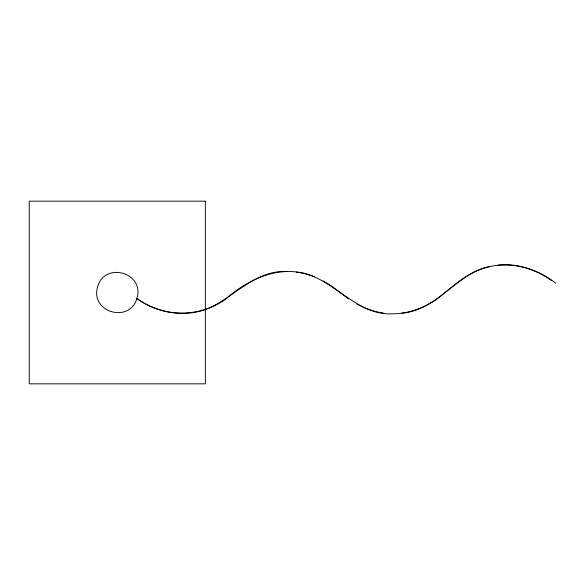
<?xml version="1.0" encoding="UTF-8"?>
<svg xmlns="http://www.w3.org/2000/svg" width="585" height="585" viewBox="0 0 585 585"><rect width="100%" height="100%" fill="white"/><g stroke="black" fill="none" stroke-linecap="round" stroke-linejoin="round"><path stroke-width="0.88" d="M555.75 283.228C532.182 264.369 498.018 258.336 471.079 273.634C448.147 286.979 430.238 310.737 401.932 313.209M488.833 266.855C468.336 271.425 453.082 286.306 437.244 298.935C424.205 307.871 408.813 313.633 392.901 313.809C354.086 315.849 333.362 275.798 296.427 272.142M287.352 271.462C255.828 269.817 235.082 296.317 208.713 308.222C185.321 318.043 157.862 313.348 137.46 298.869M497.842 265.173C516.818 262.972 535.838 269.48 551.231 280.361M383.877 313.209L374.89 311.417L365.983 308.427L357.194 304.244M314.269 276.778C283.206 263.257 249.736 277.626 226.139 298.803C200.275 317.787 163.339 317.765 137.468 298.803M323.088 280.932L331.702 286.16L348.565 298.95M137.46 298.95L136.517 298.226M97.476 287.191C90.317 312.858 130.492 323.622 137.124 297.809C144.283 272.142 104.108 261.378 97.476 287.191M205.35 201.167L29.25 201.167L29.25 383.833L205.35 383.833L205.35 201.167"/></g></svg>
